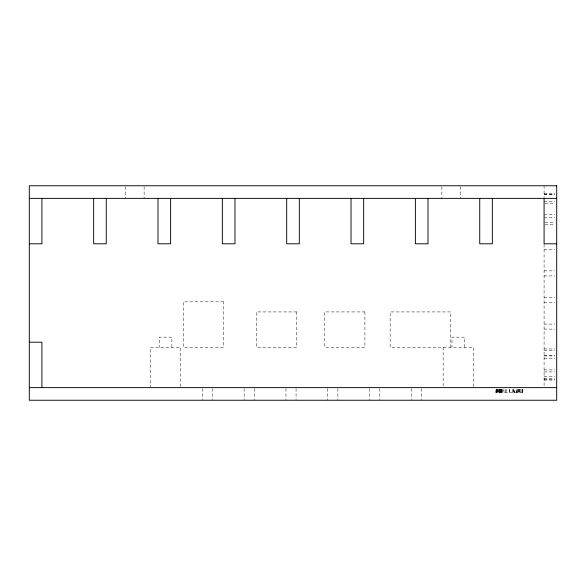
<?xml version="1.0" encoding="UTF-8"?>
<svg xmlns="http://www.w3.org/2000/svg" width="586" height="586" viewBox="0 0 586 586"><rect width="100%" height="100%" fill="white"/><g stroke="black" fill="none" stroke-linecap="round" stroke-linejoin="round"><path stroke-width="0.44" stroke-dasharray="2.93 2.2" d="M544.086 193.321L554.898 193.321M544.086 194.178L554.898 194.178M544.086 194.772L554.898 194.772M544.086 201.474L554.898 201.474M544.987 203.503L554.898 203.503M544.086 214.776L554.898 214.776M544.086 217.648L554.898 217.648M544.987 222.695L554.898 222.695M544.987 224.409L554.898 224.409M544.086 249.306L554.898 249.306M544.086 270.864L554.898 270.864M544.086 275.911L554.898 275.911M544.086 297.476L554.898 297.476M544.086 302.523L554.898 302.523M544.086 324.087L554.898 324.087M544.086 329.083L554.898 329.134M544.086 348.97L554.898 348.97M544.086 350.692L554.898 350.692M544.086 355.739L554.898 355.739M544.086 355.951L554.898 355.951M544.086 358.61L554.898 358.61M544.086 369.883L554.898 369.883M544.086 371.912L554.898 371.912M544.086 376.271L554.898 376.271M544.086 378.607L554.898 378.607M544.086 379.208L554.898 379.208M544.086 380.058L554.898 380.058M495.99 392.679L495.99 389.309L495.954 392.679L522.844 392.679L522.844 389.309M544.086 185.755L544.086 197.116M544.086 244.215L544.086 386.716M522.609 389.309L522.609 392.679M522.507 389.309L522.507 392.679M521.906 389.309L521.899 392.679M520.712 389.309L520.712 392.679M519.277 389.309L519.277 392.679M519.108 389.309L519.108 392.679M518.918 389.309L518.918 392.679M518.595 389.309L518.61 392.679M517.753 389.309L517.782 392.679M517.086 389.309L517.035 392.679M513.483 389.309L513.541 392.679M513.395 389.309L513.395 392.679M512.223 389.309L512.23 392.679M509.446 389.309L509.446 392.679M509.373 389.309L509.373 392.679M506.597 389.309L506.597 392.679M505.249 389.309L505.227 392.679M503.916 389.309L504.033 392.679M502.905 389.309L502.905 392.679M502.099 389.309L502.099 392.679M501.741 389.309L501.741 392.679M501.638 389.309L501.638 392.679M500.942 389.309L500.942 392.679M500.444 389.309L500.444 392.679M500.283 389.309L500.283 392.679M500.114 389.309L500.114 392.679M499.785 389.309L499.785 392.679M499.448 389.309L499.448 392.679M499.052 389.309L499.052 392.679M498.173 389.309L498.173 392.679M498.056 389.309L498.056 392.679M497.368 389.309L497.368 392.679M497.309 389.309L497.309 392.679M496.906 389.309L496.906 392.679M496.591 389.309L496.591 392.679M496.225 389.309L496.225 392.679M496.225 389.309L496.225 392.679M473.429 386.731L473.429 347.256L390.151 347.256L390.151 311.928L450.715 311.928L450.715 347.256M464.595 347.256L464.595 337.162L451.974 337.162L451.974 347.256M460.559 186.656L460.559 198.368M443.148 347.256L443.148 386.731M441.881 186.656L441.881 198.368M421.517 388.533L421.517 400.245M411.423 388.533L411.423 400.245M379.699 388.533L379.699 400.245M369.605 388.533L369.605 400.245M337.88 388.533L337.88 400.245M327.786 388.533L327.786 400.245M296.062 388.533L296.062 400.245M285.968 388.533L285.968 400.245M254.251 388.533L254.251 400.245M244.157 388.533L244.157 400.245M212.432 388.533L212.432 400.245M202.338 388.533L202.338 400.245M180.708 386.731L180.708 347.256L150.426 347.256L150.426 386.731M171.874 347.256L171.874 337.162L159.26 337.162L159.26 347.256M144.119 186.656L144.119 198.368M125.441 186.656L125.441 198.368M223.603 301.834L183.228 301.834L183.228 347.256L223.603 347.256L223.603 301.834M296.787 311.928L256.412 311.928L256.412 347.256L296.787 347.256L296.787 311.928M364.917 311.928L324.541 311.928L324.541 347.256L364.917 347.256L364.917 311.928M516.618 392.679L516.618 389.309L516.566 392.679M514.794 392.679L514.794 389.309L514.764 392.679M499.66 392.679L499.66 389.309L499.616 392.679"/><path stroke-width="0.88" d="M29.3 198.368L556.7 198.368M29.3 243.791L41.914 243.791L41.914 198.368M556.7 243.791L544.086 243.791L544.086 198.368M29.3 342.209L41.914 342.209L41.914 387.632M29.3 387.632L556.7 387.632M492.35 198.368L492.35 243.791L479.736 243.791L479.736 198.368M428.007 198.368L428.007 243.791L415.386 243.791L415.386 198.368M363.657 198.368L363.657 243.791L351.036 243.791L351.036 198.368M299.307 198.368L299.307 243.791L286.693 243.791L286.693 198.368M234.964 198.368L234.964 243.791L222.343 243.791L222.343 198.368M170.614 198.368L170.614 243.791L157.993 243.791L157.993 198.368M106.264 198.368L106.264 243.791L93.65 243.791L93.65 198.368M556.7 185.755L29.3 185.755L29.3 400.245L556.7 400.245L556.7 185.755"/></g></svg>
